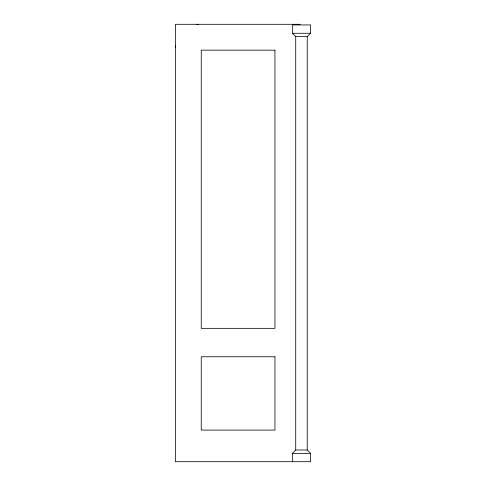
<?xml version="1.0" encoding="UTF-8"?>
<svg xmlns="http://www.w3.org/2000/svg" width="486" height="486" viewBox="0 0 486 486"><rect width="100%" height="100%" fill="white"/><g stroke="black" fill="none" stroke-linecap="round" stroke-linejoin="round"><path stroke-width="0.73" d="M300.208 24.3L175.385 24.3L175.385 461.7L310.615 461.7L310.615 453.365L307.249 450L307.249 36.638L310.615 33.273L310.615 24.938L292.347 24.938L292.347 33.273L295.713 36.638L295.713 450L292.347 453.365L292.347 461.7M292.347 33.273L310.615 33.273M295.713 36.638L307.249 36.638M295.713 450L307.249 450M292.347 453.365L310.615 453.365M175.385 47.616A23.316 23.316 0 0 1 175.47 45.593M196.672 24.391A23.316 23.316 0 0 1 198.701 24.3M274.942 50.167L201.253 50.167L201.253 328.342L274.942 328.342L274.942 50.167M274.942 356.76L201.253 356.76L201.253 430.086L274.942 430.086L274.942 356.76"/></g></svg>
